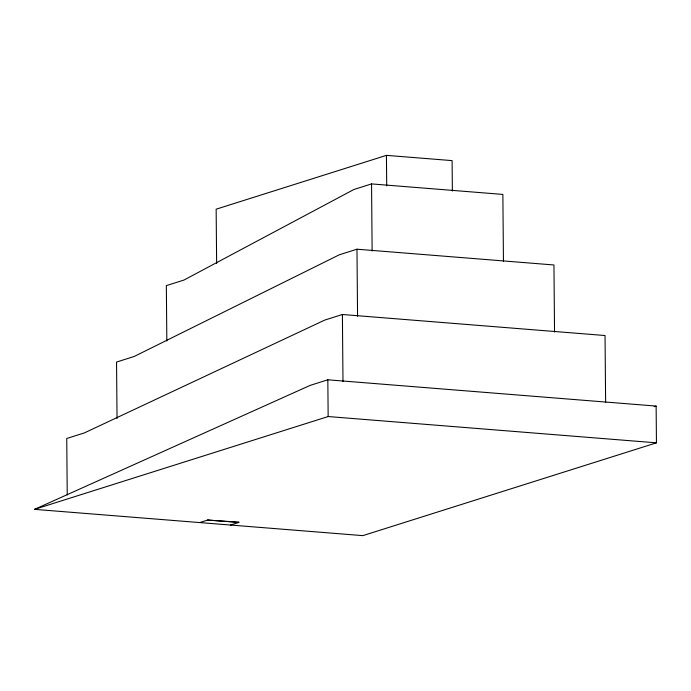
<?xml version="1.0" encoding="UTF-8"?>
<svg xmlns="http://www.w3.org/2000/svg" width="691" height="691" viewBox="0 0 691 691"><rect width="100%" height="100%" fill="white"/><g stroke="black" fill="none" stroke-linecap="round" stroke-linejoin="round"><path stroke-width="1.04" d="M34.55 509.353L310.216 385.362L327.828 379.8L656.13 406.083L656.45 442.836L362.844 535.637L34.55 509.353L328.156 416.543L656.45 442.836M452.363 191.061L452.104 160.614L386.442 155.363L216.153 209.192L216.629 263.513M503.454 261.526L502.867 194.421L371.551 183.91L353.93 189.481L183.961 280.054L166.35 285.625L166.833 341.009M554.536 332.077L553.957 264.981L356.979 249.201L339.359 254.772L134.158 356.487L116.546 362.049L117.038 418.504M605.627 402.637L605.04 335.532L342.399 314.5L324.787 320.071L84.354 432.92L66.742 438.483L67.234 494.937M199.69 522.577L207.87 519.986M208.06 520.09L239.051 522.189L238.075 522.5M230.544 525.048L238.723 522.456L207.645 520.055M654.17 406.705L656.13 406.083M386.442 155.363L386.71 185.81M371.551 183.91L372.129 251.014M356.979 249.201L357.558 316.305M342.399 314.5L342.986 381.605M327.828 379.8L328.156 416.543"/></g></svg>
